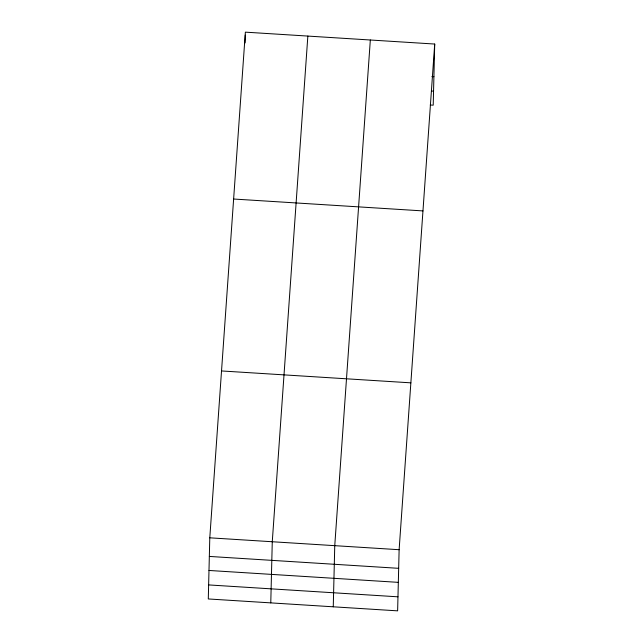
<?xml version="1.0" encoding="UTF-8"?>
<svg xmlns="http://www.w3.org/2000/svg" width="643" height="643" viewBox="0 0 643 643"><rect width="100%" height="100%" fill="white"/><g stroke="black" fill="none" stroke-linecap="round" stroke-linejoin="round"><path stroke-width="0.96" d="M209.787 537.821L208.292 598.955L397.631 610.85L399.126 549.709L434.708 44.045L245.369 32.15L209.787 537.821L399.126 549.709M245.104 42.92L245.296 35.092M270.775 602.885L272.27 541.744L307.852 36.072M333.259 606.807L334.754 545.666L370.328 40.003M434.708 44.045L433.213 105.179L430.239 104.994M431.927 76.565L433.912 76.686M431.574 91.025L433.559 91.145M233.626 199.025L422.965 210.912M221.53 370.947L410.869 382.842M209.329 556.428L398.676 568.324M208.991 570.462L398.33 582.357M208.637 584.921L397.977 596.817"/></g></svg>
